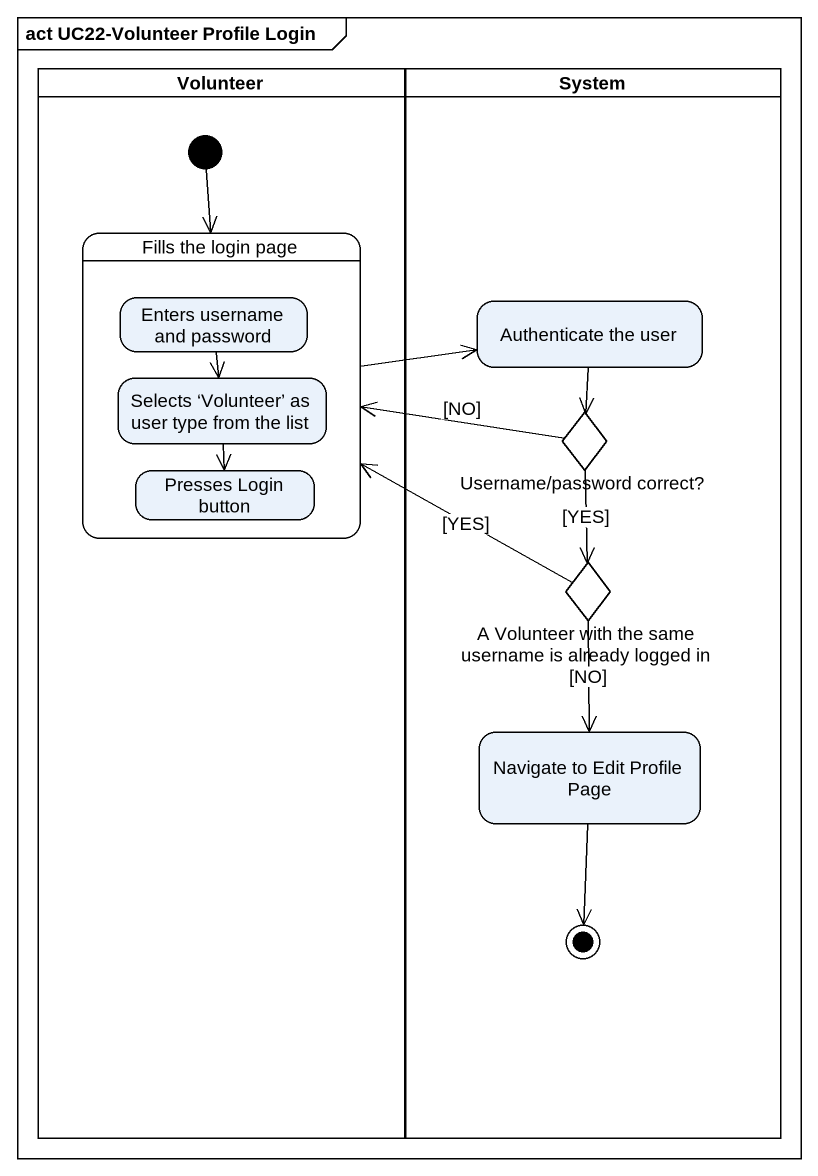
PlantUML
@startuml
mainframe act UC22-Volunteer Profile Login
hide empty description
state Volunteer <<partition>> {
  state "Fills the login page" as Fills_the_login_page {
    state "Enters username and password" as Enters_username_and_password
    state "Selects ‘Volunteer’ as user type from the list" as Selects_Volunteer_as_user
    state "Presses Login button" as Presses_Login_button
  }
  [*] --> Fills_the_login_page
}
state System <<partition>> {
  state "Authenticate the user" as Authenticate_the_user
  state "Username/password correct?" as Username_password_correct <<choice>>
  state "A Volunteer with the same username is already logged in" as A_Volunteer_with_the_same <<choice>>
  state "Navigate to Edit Profile Page" as Navigate_to_Edit_Profile
  Navigate_to_Edit_Profile --> [*]
}
Fills_the_login_page -right-> Authenticate_the_user
Enters_username_and_password --> Selects_Volunteer_as_user
Authenticate_the_user --> Username_password_correct
Selects_Volunteer_as_user --> Presses_Login_button
Username_password_correct -left-> Fills_the_login_page : [NO]
Username_password_correct --> A_Volunteer_with_the_same : [YES]
A_Volunteer_with_the_same -left-> Fills_the_login_page : [YES]
A_Volunteer_with_the_same --> Navigate_to_Edit_Profile : [NO]
@enduml
